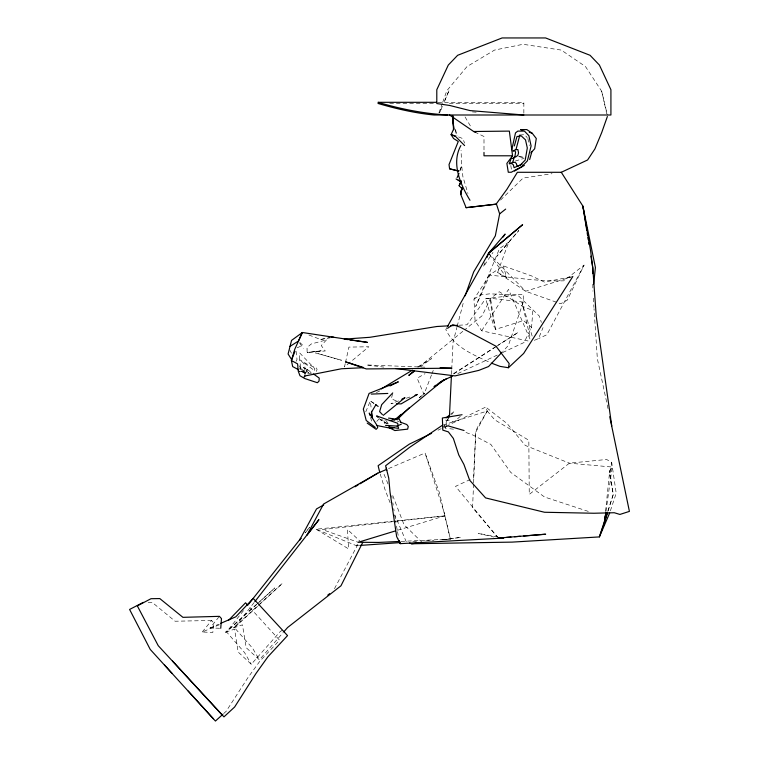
<?xml version="1.0" encoding="UTF-8"?>
<svg xmlns="http://www.w3.org/2000/svg" width="759" height="759" viewBox="0 0 759 759"><rect width="100%" height="100%" fill="white"/><g stroke="black" fill="none" stroke-linecap="round" stroke-linejoin="round"><path stroke-width="0.57" stroke-dasharray="3.79 2.85" d="M473.559 484.062L472.572 507.648L497.534 537.182M473.616 482.885L475.732 432.175L477.373 427.507L487.231 411.055L485.713 407.071L442.231 428.171M451.51 374.016L451.681 370.477M451.738 369.291L453.066 342.119L456.89 327.442M502.676 352.537L524.052 342.499L531.575 327.357L532.856 310.497L522.979 306.551L499.308 291.741L490.532 298.467L482.174 315.687L464.906 329.643M605.559 511.367L609.705 470.827L612.181 467.041L569.411 463.17L525.237 445.41L507.145 423.598L485.713 407.071M606.005 511.3L612.181 467.041M608.139 510.883L613.272 494.432L609.856 475.286L611.707 462.43L606.64 459.48L569.411 463.17L529.251 494.413L528.833 440.277L494.802 419.888L487.231 411.055L443.493 424.926M304.814 370.629L304.938 366.588L303.666 363.295L299.625 359.671L299.634 352.888L314.9 368.789L312.974 373.931M345.231 363.637L344.501 366.939L348.106 363.95M345.478 362.527L348.903 347.11L368.827 346.759L349.007 363.2M392.507 393.912L391.397 398.845L397.602 401.435M457.184 326.313L463.654 301.475M316.465 371.464L317.053 369.358L316.446 368.001L307.67 364.519L299.625 359.671L300.716 368.333L305.877 372.498L306.645 371.578L304.928 373.115L299.321 371.369M607.788 511.205L613.272 494.432L609.705 470.827L609.856 475.286M610.378 510.835L616.204 493.274L611.707 462.43M460.087 170.377L461.662 165.69L461.045 150.31M458.901 325.241L467.022 324.776L485.675 298.676L523.264 294.16L523.264 302.082L508.397 345.459L502.837 351.36M438.92 112.892L442.298 103.442M442.696 102.313L446.823 90.748L467.013 66.583L494.498 50.085L523.065 44.288L561.29 50.085L585.502 66.583L601.688 91.27L607.371 114.998M459.793 170.898L461.662 165.69L462.886 176.591L467.952 193.517M570.559 276.95L544.44 282.101L531.604 275.934L503.369 265.897L489.289 275.1C514.08 277.5 538.947 281.58 563.89 280.821L584.06 265.1L567.305 300.128L560.73 303.742L525.589 291.247L497.619 272.481L508.71 242.168L518.824 230.48L496.841 256.238L508.71 242.168L499.517 248.535L475.694 306.465L490.75 273.136L473.986 299.188L475.058 320.791L481.652 330.772L529.953 341.389M485.02 262.642L483.436 266.817L492.999 252.368M431.473 374.993L423.977 394.414L417.146 378.219L425.068 373.656M431.89 373.912L433.56 369.595M305.469 373.732L307.215 369.434L303.315 367.479L308.505 372.84L307.215 369.434L311.835 372.764M534.298 340.326L538.548 338.59L543.027 327.603M365.753 411.852L370.345 400.942L374.083 403.399M439.565 112.882L442.25 106.564L439.508 112.882M296.048 361.379L297.016 359.443L295.982 350.354M334.463 588.718L358.077 544.004M584.06 265.1L546.859 334.757L538.548 338.59M487.231 411.055L475.732 432.175L473.512 477.971L471.405 478.957M446.947 327.471L445.799 329.529C454.043 347.451 474.83 355.487 491.737 363.248M447.895 426.776L442.45 425.457L446.178 428.636L446.178 421.691L448.351 418.266M481.652 330.772L508.539 289.369L530.18 339.501M394.557 521.072L316.161 529.241L356.388 545.683L359.064 541.841M446.178 421.691L448.854 418.2M451.529 414.718L454.205 411.226L450.59 414.224M305.308 532.809L309.634 527.268L305.184 532.837M254.113 602.542L234.455 627.684L233.497 627.949L257.073 606.45M243.459 610.634L226.561 631.934L225.603 632.19L256.352 604.534M219.598 628.262L210.12 627.93L218.677 617.238M202.226 632.01L211.581 620.492L213.64 622.76L212.843 632.456L202.226 632.01L219.389 624.723M233.497 627.949L242.444 624.828L246.172 647.674L259.388 659.846L283.031 632.75M225.603 632.19L234.569 629.135L238.136 652L251.276 664.267L279.71 632.124L282.481 629.989M376.768 421.416L379.083 418.816M419.49 397.744L424.708 393.143M500.532 200.072L523.065 178.08L552.021 173.697M257.567 606.308L234.455 627.684L252.643 648.271L259.388 659.846M258.421 605.521L282.395 583.348L257.946 605.654M419.338 397.659L421.074 396.075M256.713 604.43L226.561 631.934L244.607 652.655L251.276 664.267M257.576 603.642L274.805 587.931L257.235 603.737M223.696 713.526L226.173 711.278L247.851 677.768L259.777 661.307L279.587 640.216L248.506 606.061M460.352 416.274L454.385 421.691L444.271 419.85M418.683 367.214L463.996 330.383M420.163 366.986L431.548 358.599L417.45 367.1M473.986 299.188L480.191 294.995L489.508 293.856L517.477 294.89L539.364 316.133L541.357 322.385M422.82 394.481L424.708 393.2M453.664 373.988L495.323 347.119M496.31 346.483L518.131 332.404L498.293 345.06M453.664 373.542L497.306 345.696M376.379 392.583L381.606 390.022M437.99 430.23L441.169 428.683M457.791 373.608L498.407 354.548M470.343 479.451L455.552 486.339L497.543 537.163M297.092 347.812L302.813 345.317L299.871 342.499M210.12 627.93L218.677 624.23M388.561 468.578L425.068 453L439.347 492.563L450.391 539.099L439.822 539.839M398.617 400.913L390.932 403.56L394.319 403.674M406.293 398.257L411.786 396.369M495.39 329.434L490.532 298.467L491.045 306.503L495.39 329.434L523.52 320.564L531.575 327.357M572.836 276.504L525.589 291.247L488.568 253.278M515.295 161.05L524.108 158.346M397.593 530.256L444.869 515.835L395.724 520.949M308.847 334.994L320.621 339.482L330.184 337.309M519.83 135.064L524.592 134.618L527.211 137.664M320.621 339.482L330.421 337.764M443.446 539.763L460.998 537.353L441.273 539.905M444.869 515.835L322.395 529.592L358.191 542.277M356.388 545.683L358.741 545.522M412.792 541.736L417.488 541.404M425.714 540.825L433.939 540.247M401.018 541.395L450.391 539.099L443.958 511.803L425.068 453M211.581 620.492L175.101 621.223L152.104 602.304L147.711 602.333M437.981 102.313L523.852 102.313L523.852 114.03M389.747 103.442L435.619 103.442M449.385 103.442L523.852 103.442M424.907 367.176L366.312 364.937L383.836 367.1M311.503 373.39L304.928 373.115L299.814 370.392M472.383 111.915L477.05 112.228M382.697 419.917L380.373 419.699L378.864 418.19M523.264 302.082L493.862 298.676L485.675 298.676L493.862 326.37M449.755 428.731L455.258 429.404M518.577 156.629L525.2 157.521M519.431 156.733L525.162 157.511M497.913 537.011L478.179 533.387L493.824 537.03M299.302 371.236L305.877 372.498L304.928 373.115L299.852 368.381M458.588 136.924L462.905 138.631L464.584 143.119M588.31 511.405L544.507 496.993L510.703 472.373L490.826 444.394L473.047 435.097L464.28 431.862M397.004 420.875L399.177 421.691M474.688 132L483.995 136.506L483.995 151.259M388.39 423.949L380.373 419.699L387.27 424.053M497.619 272.481L506.585 277.452L503.369 265.897M316.161 529.241L348.637 548.918L347.451 529.488L359.728 540.882M304.701 368.153L311.133 372.641M373.817 403.38L370.345 400.942L371.255 409.016M304.473 363.191L314.359 370.525M299.596 367.925L304.928 373.115L297.594 363.903M422.383 542.657L404.044 524.754L391.9 493.378M489.261 254.208L506.585 277.452M385.619 420.04L388.38 423.788M299.615 342.964L303.277 348.618M465.068 116.933L471.367 127.616M444.006 424.945L446.178 428.636M289.71 349.861L291.731 353.722M406.283 541.888L394.746 514.782M388.01 483.976L383.238 472.307M390.088 502.714L385.012 489.555L380.098 473.559M383.893 420.628L384.927 423.797M532.154 336.085L521.964 302.357L530.323 338.267M370.544 417.431L372.166 422.886M455.286 130.216L456.776 135.842M455.457 129.115L456.994 135.852M601.688 91.27L606.773 113.859M608.035 408.636L597.361 358.779L594.022 308.628M527.866 138.432L529.355 145.567M396.502 526.101L397.308 530.532M397.507 531.632L398.703 538.283M391.758 495.836L392.128 498.17M392.858 502.837L393.219 505.171M393.769 508.672L394.101 510.845M394.756 515.181L395.411 519.526M395.581 520.608L395.904 522.78M510.816 165.481L511.481 169.94M593.32 298.135L593.946 307.471M592.836 284.16L592.855 291.143M448.948 90.748L444.034 102.342L448.948 90.748M326.484 339.871L321.256 345.563L325.26 350.962L307.129 352.489L307.025 347.556L311.256 343.988L326.484 339.871M321.066 350.829L307.129 352.489L321.066 350.829M341.446 360.231L315.535 352.916L341.446 360.231"/><path stroke-width="1.14" d="M453.019 116.032L453.493 123.461M451.453 375.202L449.432 416.549L447.715 417.649M220.736 628.3L221.476 618.604L219.398 616.346L182.919 617.333L159.798 598.576L151.013 598.699L137.332 605.881L158.242 645.7L221.837 714.589M460.704 180.509L460.447 183.687L460.874 180.5M605.084 515.997L604.382 522.951L599.382 536.917L512.078 542.116L411.596 543.757L409.471 543.008M593.623 284.075L595.417 267.576L582.874 206.078L561.29 172.293L517.382 172.293L506.879 189.361L496.358 203.801L499.64 213.867L495.323 235.869L473.692 271.883L465.125 295.83M605.843 512.467L604.382 522.951L607.456 513.075M461.889 187.454L460.922 194.143L461.842 188.033L460.722 194.105L461.899 188.621L459.138 185.718L460.893 181.676L458.18 180.139M491.737 363.248L499.991 366.369L508.426 367.736L509.185 363.58L496.016 346.237L460.296 327.214L452.791 324.662L447.544 328.315M511.775 149.713L515.503 132.891L517.78 131.108L524.422 131.108L528.881 135.728L531.101 145.965L527.41 160.823L521.775 166.638L511.281 172.255L508.283 172.255L506.879 163.403L512.562 155.794L509.346 131.108L473.663 131.497L449.556 114.998M350.003 339.937L367.394 342.366L302.376 332.508L291.551 340.411L288.088 353.998L291.75 359.794M461.899 188.621L460.618 194.143L466.111 207.672L496.358 204.143L466.111 207.672M519.83 135.064L515.987 149.57L512.894 150.937L514.896 150.937L515.598 152.066L514.934 156.601L512.847 158.422L511.158 158.413L509.327 163.697L511.955 163.593L513.321 164.836L514.09 167.663L520.389 165.007L525.219 160.073L527.306 147.977L525.503 139.874L521.205 135.842L516.974 136.535L514.317 145.975M529.659 159.532L531.85 151.781M298.799 369.851L292.67 366.588L291.38 360.487L294.758 349.292L302.376 332.508L298.401 341.085L289.834 346.483M509.327 163.697L512.629 162.435L514.355 157.104M607.418 512.316L599.382 536.917L609.648 513.037M607.371 116.516L601.688 132.626L594.885 148.982L587.589 159.978L561.29 172.293M458.967 173.469L457.07 177.701M486.993 257.443L488.568 253.278L505.105 234.076L503.189 236.96M291.826 359.424L294.957 351.284M305.033 374.804L304.15 376.957L305.868 375.79L341.541 368.751L363.058 367.707M459.138 185.718L460.893 181.676L456.064 178.991M460.855 145.576C451.036 163.213 460.371 184.503 469.982 200.281M362.622 542.638L340.962 585.806L287.604 627.503L283.79 631.877M447.525 326.436L488.568 253.278L522.562 224.74L488.568 253.278M375.952 404.632L371.436 412.308L372.005 416.928M572.836 276.504L523.653 353.457L508.426 367.736M300.981 538.349L299.549 540.19L316.531 508.928L323.723 504.887M254.844 601.612L318.941 519.659L306.797 535.437L323.562 504.052L377.821 473.151L386.416 469.489M248.601 604.145L300.773 538.397M530.873 152.825L534.678 148.792L536.29 138.508L532.277 133.318L526.85 129.59L520.598 129.59L522.875 130.197M392.735 392.925L381.692 404.661L379.604 411.625L382.403 414.604M502.05 352.204L488.559 366.54L478.777 370.392L455.077 375.895L395.515 368.542M228.744 620.141L245.546 602.798L247.842 605.321M397.849 418.949L409.499 407.526M388.523 418.095L395.866 419.139L401.084 414.367M222.871 714.285L215.433 721.05L150.225 649.419L129.59 609.449L143.318 602.371M395.866 419.139L443.74 379.87M446.064 417.972L449.689 414.974M414.177 370.923L408.778 375.373L414.471 371.179M383.257 415.353L404.955 397.631L401.805 399.262M499.64 213.867L505.674 209.095M327.812 595.075L329.662 593.642M434.186 386.473L436.074 385.136M437.971 383.807L441.757 381.132L452.449 376.122M514.469 171.05L524.355 165.405M434.186 386.786L446.719 378.466M442.374 425.287L409.594 447.364L385.591 465.76L386.834 470.324M381.189 388.969L412.412 370.136M355.051 486.785L358.02 485.01M360.003 483.825L377.821 473.151M522.04 164.248L517.116 166.43L516.386 163.583L515.105 162.322L512.629 162.435M389.965 385.933L398.333 381.843L369.092 393.409L363.324 409.082L366.208 420.467L375.307 427.421M431.624 433.323L409.348 444.129L378.115 465.684L379.766 472.496M377.071 425.562L391.815 428.474L393.93 427.516M397.109 426.074L401.34 424.158M220.812 623.3L235.783 616.82L253.231 598.424L287.538 635.596L267.88 656.829L256.068 673.375L234.626 707.027L223.943 716.875L172.53 661.07M415.078 395.23L417.27 394.471L401.084 403.902L396.568 403.75M395.335 530.939L358.191 542.277L378.684 542.429L399.841 541.442M389.652 420.571L399.016 418.731L400.705 421.862M462.06 414.727L442.374 418.01L442.801 430.116L448.36 431.89L453.37 438.446L458.787 455.011L463.92 464.451L469.65 480.2L485.58 497.913L544.507 512.259L593.927 513.245L614.268 512.733L619.904 514.441L629.41 511.395L609.771 416.748M411.596 543.757L417.905 543.074M501.756 537.789L498.293 538.074L545.655 534.203L523.701 535.996M506.376 537.41L510.997 537.03M514.469 536.746L520.238 536.281M359.918 545.436L399.87 542.638M448.455 325.839L436.842 326.503L369.861 337.3L344.207 339.121L347.688 339.615M450.77 325.706L457.734 325.307M399.101 540.493L400.259 543.643L503.71 538.074L501.386 537.647M371.255 394.092L387.821 393.447M436.795 102.313L377.991 102.313C400.572 109.021 424.091 113.708 447.753 114.998M515.987 149.57L517.875 149.57L518.549 152.844L517.913 155.282L515.484 157.104M512.562 155.794L483.995 155.794L483.995 152.388M440.135 367.754L451.852 368.2L366.293 368.931L345.554 361.863L363.087 367.318M331.247 337.062L333.685 337.186M385.563 425.401L397.887 426.141L398.646 428.389L388.693 426.938L390.259 427.706M523.852 114.998L470.049 110.596L449.878 105.501L436.795 103.547L436.795 89.723L448.303 65.046L457.658 55.293L502.116 37.95L545.598 37.95L590.056 55.293L599.411 65.046L610.919 89.723L610.919 114.998L434.063 114.998C415.05 113.119 396.198 108.812 377.991 103.442M458.683 171.088L449.584 168.811L449.034 164.551L458.275 141.468L453.578 138.517L451.083 134.656L453.74 128.869L452.895 117.882L453.408 120.131M449.584 168.811L458.635 171.031M448.36 425.951L464.062 430.505M455.372 135.956L451.083 134.656L455.628 136.506L464.603 145.576M529.289 132.218L532.277 133.318M392.65 419.253L394.832 420.059M400.268 422.089L406.796 424.528L408.276 426.511L407.63 429.148L394.898 430.552L389.699 427.886M389.747 427.621L391.815 428.474M473.663 131.497L475.722 132.502M291.38 360.487L297.594 363.903L298.202 371.018L299.957 375.724L304.805 378.551L317.385 382.726L319.036 381.103L319.235 378.086L313.685 374.092M367.204 423.095L376.132 429.319L377.716 427.659L377.261 425.818L369.244 413.067L369.889 415.249M375.553 404.604L378.162 406.435M378.115 417.431L376.606 415.913L397.631 423.256L397.972 424.898M188.147 691.013L213.336 718.745M164.409 664.884L172.065 673.394M400.259 543.643L396.663 536.594L390.012 491.984L388.741 478.075L386.236 468.132M586.802 230.556L582.874 206.078L590.635 251.011L592.779 267.851L596.261 316.418L611.763 426.027M587.172 232.89L587.551 235.224M587.921 237.548L588.291 239.882M588.671 242.216L589.041 244.54M590.91 256.2L592.779 267.851L592.798 273.676M371.521 411.321L372.299 418.247M452.592 116.032L453.891 129.675M452.895 117.882L453.521 129.628"/></g></svg>
